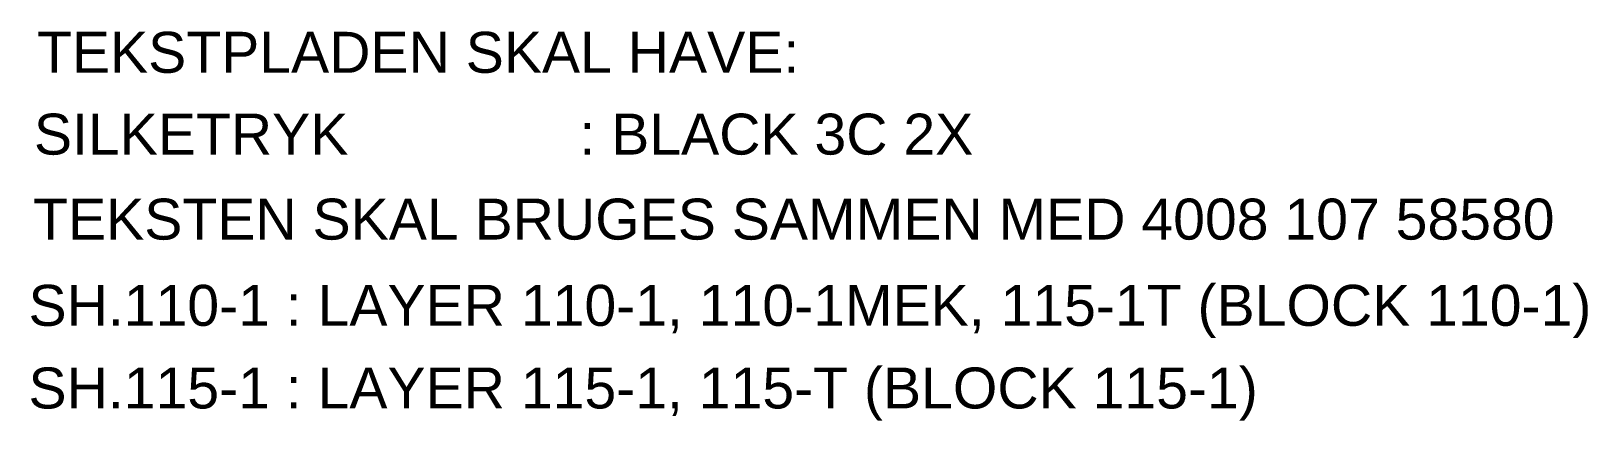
# Model space of a CAD drawing. Extents: x 39 to 191, y 198 to 236.
import ezdxf

# ---------------------------------------------------------------- set-up
doc = ezdxf.new("R2010")
doc.units = 0
doc.header["$MEASUREMENT"] = 0
doc.layers.add('readme', color=7, linetype='CONTINUOUS')
doc.styles.get("Standard").update_dxf_attribs({"font": ''})
doc.styles.get('Standard').set_extended_font_data('Arial')

msp = doc.modelspace()

# ---------------------------------------------------------------- texts
at = {"layer": 'readme'}
for s, p in [('TEKSTPLADEN SKAL HAVE:', (39.59, 232.15)), ('SILKETRYK', (39.29, 224.16)), (': BLACK 3C 2X', (92.62, 224.16)), ('TEKSTEN SKAL BRUGES SAMMEN MED 4008 107 58580', (39.21, 215.86)), ('SH.110-1 : LAYER 110-1, 110-1MEK, 115-1T (BLOCK 110-1)', (38.76, 207.44)), ('SH.115-1 : LAYER 115-1, 115-T (BLOCK 115-1) ', (38.76, 199.37))]:
    msp.add_text(s, height=4, dxfattribs=at).set_placement(p)

doc.saveas('drawing.dxf')
